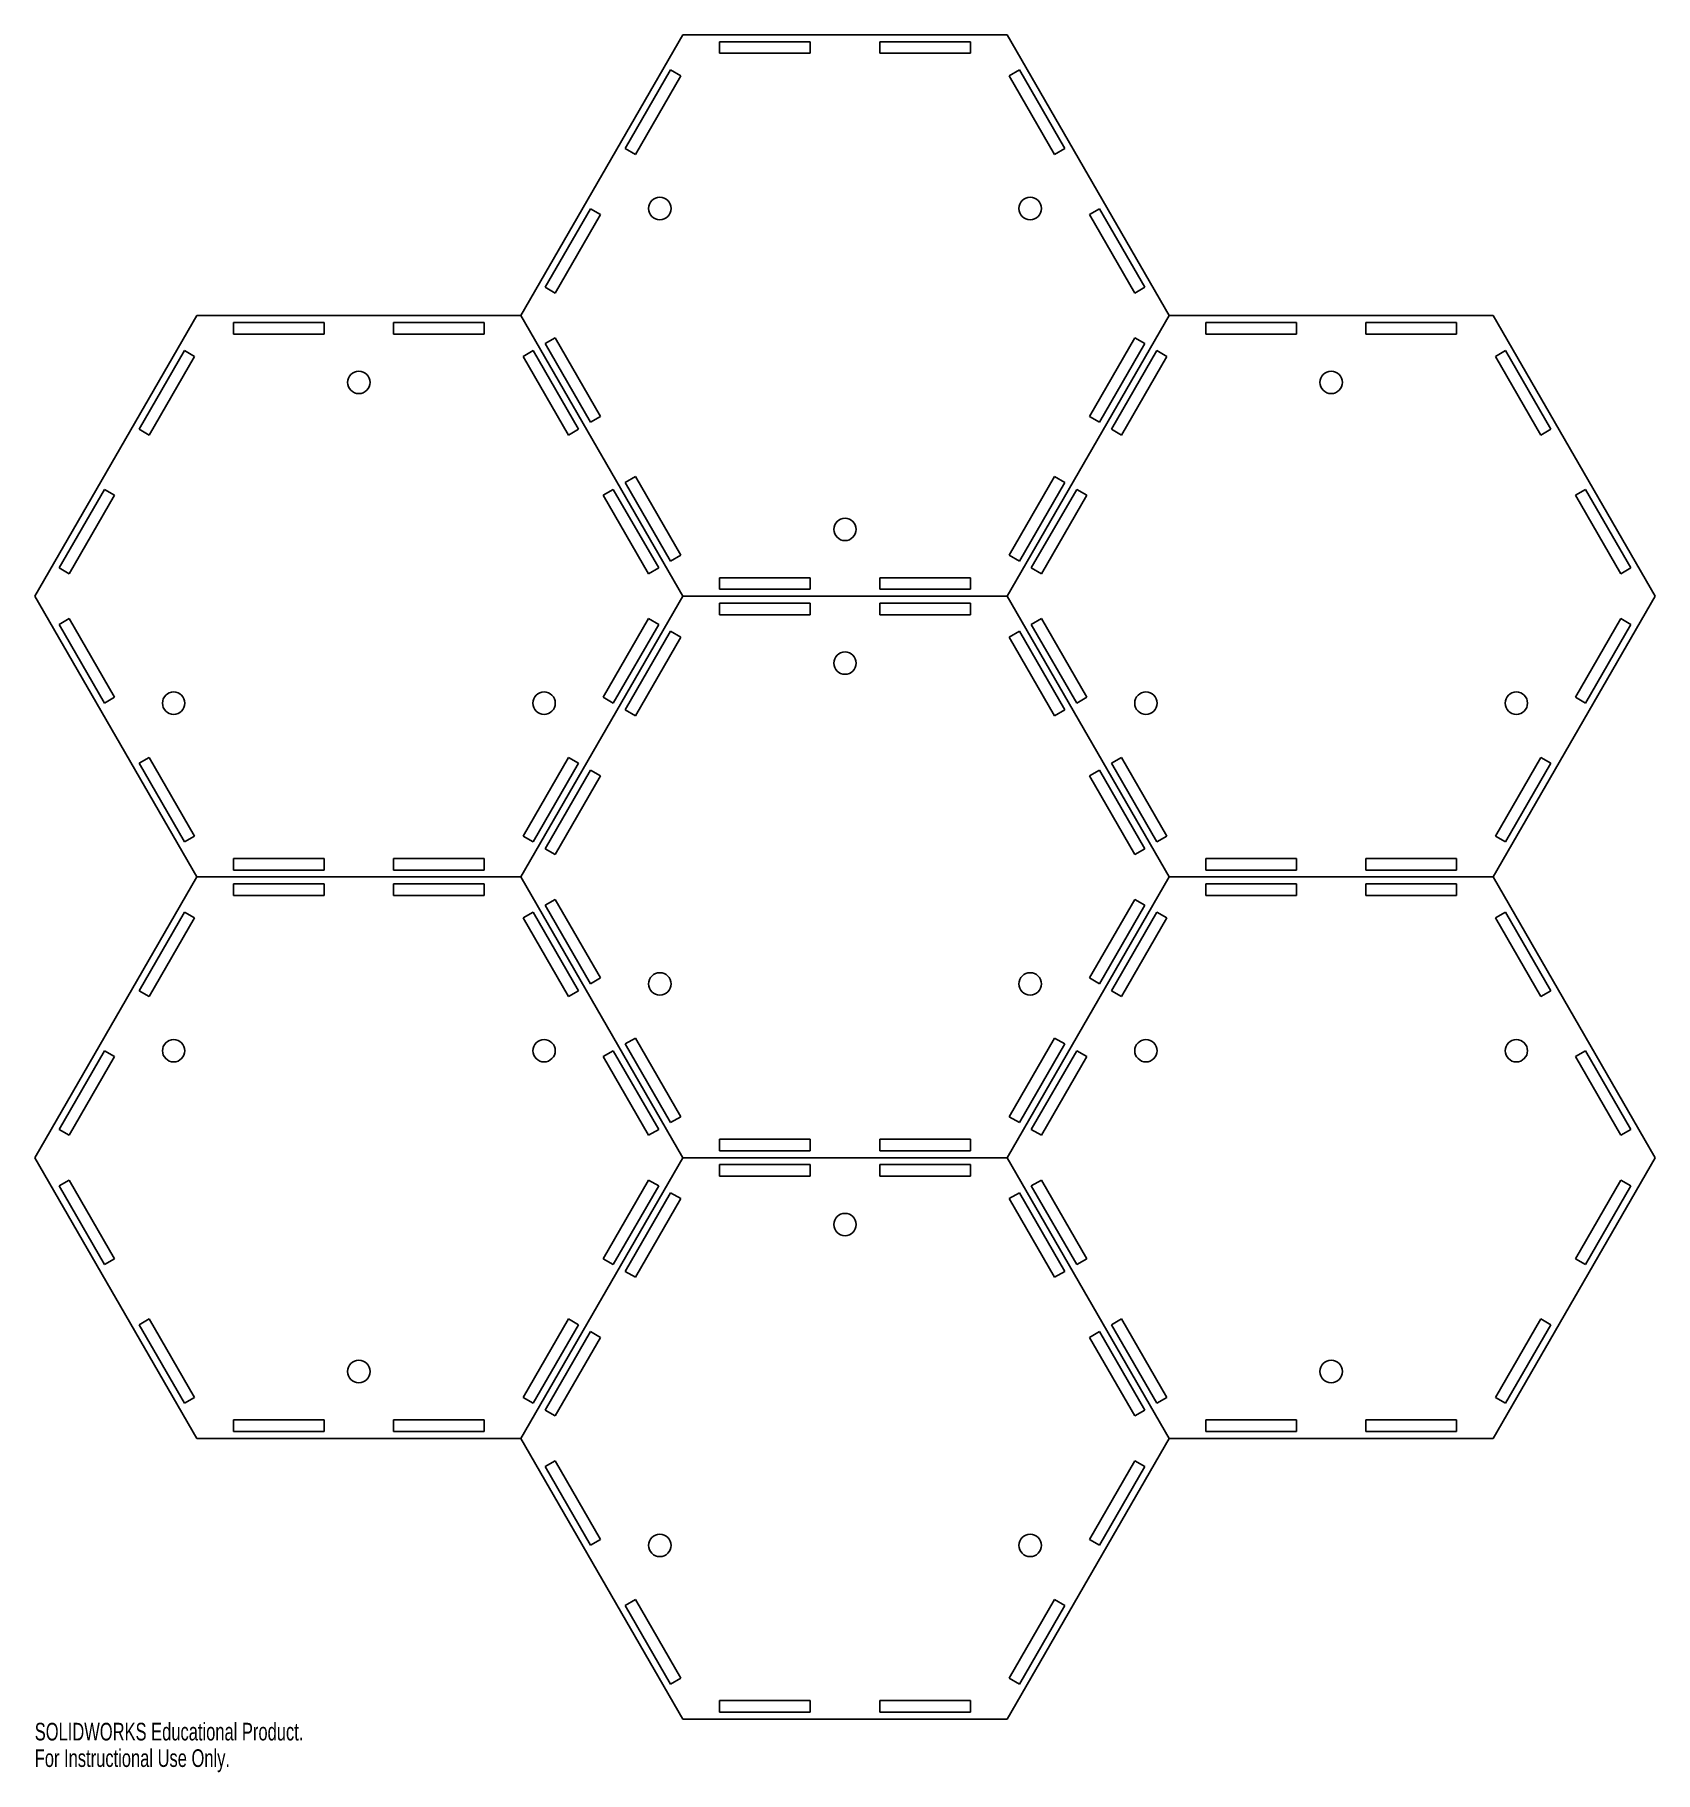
# Model space of a CAD drawing. Header units: inches. Extents: x -8.8 to 8.8, y -9.7 to 9.1.
import ezdxf

# ---------------------------------------------------------------- set-up
doc = ezdxf.new("R2010")
doc.units = ezdxf.units.IN
doc.header["$MEASUREMENT"] = 0
doc.styles.add('SLDTEXTSTYLE0', font='TXT', dxfattribs={"width": 0.7})

msp = doc.modelspace()

# ---------------------------------------------------------------- linework, layer by layer
at = {"color": 7, "linetype": 'Continuous', "lineweight": 25}
for p, q in [((-3.5, 6.062), (-1.75, 9.093)), ((-1.75, 9.093), (1.75, 9.093)), ((-1.355, 9.018), (-0.375, 9.018)), ((-1.355, 8.893), (-1.355, 9.018)), ((-0.375, 9.018), (-0.375, 8.893)), ((0.375, 9.018), (1.355, 9.018)), ((0.375, 8.893), (0.375, 9.018)), ((1.355, 9.018), (1.355, 8.893)), ((1.75, 9.093), (3.5, 6.062)), ((-0.375, 8.893), (-1.355, 8.893)), ((1.355, 8.893), (0.375, 8.893)), ((-2.373, 7.865), (-1.883, 8.714)), ((-1.774, 8.651), (-2.264, 7.802)), ((-1.883, 8.714), (-1.774, 8.651)), ((1.774, 8.651), (1.883, 8.714)), ((2.264, 7.802), (1.774, 8.651)), ((1.883, 8.714), (2.373, 7.865)), ((-2.264, 7.802), (-2.373, 7.865)), ((2.373, 7.865), (2.264, 7.802)), ((-3.238, 6.367), (-2.748, 7.215)), ((-2.639, 7.153), (-3.129, 6.304)), ((-2.748, 7.215), (-2.639, 7.153)), ((2.639, 7.153), (2.748, 7.215)), ((3.129, 6.304), (2.639, 7.153)), ((2.748, 7.215), (3.238, 6.367)), ((-3.129, 6.304), (-3.238, 6.367)), ((3.238, 6.367), (3.129, 6.304)), ((-8.75, 3.031), (-7, 6.062)), ((-7, 6.062), (-3.5, 6.062)), ((-1.75, 3.031), (-3.5, 6.062)), ((1.75, 3.031), (3.5, 6.062)), ((3.5, 6.062), (7, 6.062)), ((7, 6.062), (8.75, 3.031)), ((-6.605, 5.987), (-5.625, 5.987)), ((-6.605, 5.862), (-6.605, 5.987)), ((-5.625, 5.862), (-6.605, 5.862)), ((-5.625, 5.987), (-5.625, 5.862)), ((-4.875, 5.987), (-3.895, 5.987)), ((-4.875, 5.862), (-4.875, 5.987)), ((-3.895, 5.862), (-4.875, 5.862)), ((-3.895, 5.987), (-3.895, 5.862)), ((-3.238, 5.758), (-3.129, 5.82)), ((-3.129, 5.82), (-2.639, 4.971)), ((2.639, 4.971), (3.129, 5.82)), ((3.129, 5.82), (3.238, 5.758)), ((3.895, 5.987), (4.875, 5.987)), ((3.895, 5.862), (3.895, 5.987)), ((4.875, 5.862), (3.895, 5.862)), ((4.875, 5.987), (4.875, 5.862)), ((5.625, 5.987), (6.605, 5.987)), ((5.625, 5.862), (5.625, 5.987)), ((6.605, 5.862), (5.625, 5.862)), ((6.605, 5.987), (6.605, 5.862)), ((-7.623, 4.834), (-7.133, 5.683)), ((-7.133, 5.683), (-7.024, 5.62)), ((-3.476, 5.62), (-3.367, 5.683)), ((-3.367, 5.683), (-2.877, 4.834)), ((-2.748, 4.909), (-3.238, 5.758)), ((3.238, 5.758), (2.748, 4.909)), ((2.877, 4.834), (3.367, 5.683)), ((3.367, 5.683), (3.476, 5.62)), ((7.024, 5.62), (7.133, 5.683)), ((7.133, 5.683), (7.623, 4.834)), ((-7.024, 5.62), (-7.514, 4.771)), ((-2.986, 4.771), (-3.476, 5.62)), ((3.476, 5.62), (2.986, 4.771)), ((7.514, 4.771), (7.024, 5.62)), ((-2.639, 4.971), (-2.748, 4.909)), ((2.748, 4.909), (2.639, 4.971)), ((-7.514, 4.771), (-7.623, 4.834)), ((-2.877, 4.834), (-2.986, 4.771)), ((2.986, 4.771), (2.877, 4.834)), ((7.623, 4.834), (7.514, 4.771)), ((-2.373, 4.259), (-2.264, 4.322)), ((-2.264, 4.322), (-1.774, 3.473)), ((1.774, 3.473), (2.264, 4.322)), ((2.264, 4.322), (2.373, 4.259)), ((-8.488, 3.336), (-7.998, 4.184)), ((-7.998, 4.184), (-7.889, 4.122)), ((-2.611, 4.122), (-2.502, 4.184)), ((-2.502, 4.184), (-2.012, 3.336)), ((-1.883, 3.411), (-2.373, 4.259)), ((2.373, 4.259), (1.883, 3.411)), ((2.012, 3.336), (2.502, 4.184)), ((2.502, 4.184), (2.611, 4.122)), ((7.889, 4.122), (7.998, 4.184)), ((7.998, 4.184), (8.488, 3.336)), ((-7.889, 4.122), (-8.379, 3.273)), ((-2.121, 3.273), (-2.611, 4.122)), ((2.611, 4.122), (2.121, 3.273)), ((8.379, 3.273), (7.889, 4.122)), ((-1.774, 3.473), (-1.883, 3.411)), ((1.883, 3.411), (1.774, 3.473)), ((-8.379, 3.273), (-8.488, 3.336)), ((-2.012, 3.336), (-2.121, 3.273)), ((-1.355, 3.231), (-0.375, 3.231)), ((-1.355, 3.106), (-1.355, 3.231)), ((-0.375, 3.231), (-0.375, 3.106)), ((0.375, 3.106), (0.375, 3.231)), ((0.375, 3.231), (1.355, 3.231)), ((1.355, 3.231), (1.355, 3.106)), ((2.121, 3.273), (2.012, 3.336)), ((8.488, 3.336), (8.379, 3.273)), ((-7, 0), (-8.75, 3.031)), ((-1.75, 3.031), (-3.5, 0)), ((1.75, 3.031), (-1.75, 3.031)), ((-0.375, 3.106), (-1.355, 3.106)), ((1.355, 3.106), (0.375, 3.106)), ((3.5, 0), (1.75, 3.031)), ((8.75, 3.031), (7, 0)), ((-0.375, 2.956), (-1.355, 2.956)), ((-1.355, 2.956), (-1.355, 2.831)), ((-1.355, 2.831), (-0.375, 2.831)), ((-0.375, 2.831), (-0.375, 2.956)), ((1.355, 2.956), (0.375, 2.956)), ((0.375, 2.956), (0.375, 2.831)), ((0.375, 2.831), (1.355, 2.831)), ((1.355, 2.831), (1.355, 2.956)), ((-8.488, 2.727), (-8.379, 2.789)), ((-7.998, 1.878), (-8.488, 2.727)), ((-8.379, 2.789), (-7.889, 1.94)), ((-2.611, 1.94), (-2.121, 2.789)), ((-2.012, 2.727), (-2.502, 1.878)), ((-1.883, 2.652), (-2.373, 1.803)), ((-2.121, 2.789), (-2.012, 2.727)), ((-1.774, 2.589), (-1.883, 2.652)), ((1.883, 2.652), (1.774, 2.589)), ((2.373, 1.803), (1.883, 2.652)), ((2.012, 2.727), (2.121, 2.789)), ((2.502, 1.878), (2.012, 2.727)), ((2.121, 2.789), (2.611, 1.94)), ((7.889, 1.94), (8.379, 2.789)), ((8.488, 2.727), (7.998, 1.878)), ((8.379, 2.789), (8.488, 2.727)), ((-2.264, 1.74), (-1.774, 2.589)), ((1.774, 2.589), (2.264, 1.74)), ((-7.889, 1.94), (-7.998, 1.878)), ((-2.502, 1.878), (-2.611, 1.94)), ((2.611, 1.94), (2.502, 1.878)), ((7.998, 1.878), (7.889, 1.94)), ((-2.373, 1.803), (-2.264, 1.74)), ((2.264, 1.74), (2.373, 1.803)), ((-7.623, 1.228), (-7.514, 1.291)), ((-7.133, 0.38), (-7.623, 1.228)), ((-7.514, 1.291), (-7.024, 0.442)), ((-3.476, 0.442), (-2.986, 1.291)), ((-2.877, 1.228), (-3.367, 0.38)), ((-2.748, 1.153), (-3.238, 0.305)), ((-2.986, 1.291), (-2.877, 1.228)), ((-2.639, 1.091), (-2.748, 1.153)), ((2.748, 1.153), (2.639, 1.091)), ((3.238, 0.305), (2.748, 1.153)), ((2.877, 1.228), (2.986, 1.291)), ((3.367, 0.38), (2.877, 1.228)), ((2.986, 1.291), (3.476, 0.442)), ((7.024, 0.442), (7.514, 1.291)), ((7.623, 1.228), (7.133, 0.38)), ((7.514, 1.291), (7.623, 1.228)), ((-3.129, 0.242), (-2.639, 1.091)), ((2.639, 1.091), (3.129, 0.242)), ((-7.024, 0.442), (-7.133, 0.38)), ((-3.367, 0.38), (-3.476, 0.442)), ((3.476, 0.442), (3.367, 0.38)), ((7.133, 0.38), (7.024, 0.442)), ((-6.605, 0.2), (-5.625, 0.2)), ((-6.605, 0.075), (-6.605, 0.2)), ((-5.625, 0.2), (-5.625, 0.075)), ((-4.875, 0.075), (-4.875, 0.2)), ((-4.875, 0.2), (-3.895, 0.2)), ((-3.895, 0.2), (-3.895, 0.075)), ((-3.238, 0.305), (-3.129, 0.242)), ((3.129, 0.242), (3.238, 0.305)), ((3.895, 0.2), (4.875, 0.2)), ((3.895, 0.075), (3.895, 0.2)), ((4.875, 0.2), (4.875, 0.075)), ((5.625, 0.075), (5.625, 0.2)), ((5.625, 0.2), (6.605, 0.2)), ((6.605, 0.2), (6.605, 0.075)), ((-8.75, -3.031), (-7, 0)), ((-3.5, 0), (-7, 0)), ((-5.625, 0.075), (-6.605, 0.075)), ((-3.895, 0.075), (-4.875, 0.075)), ((-3.5, 0), (-1.75, -3.031)), ((1.75, -3.031), (3.5, 0)), ((3.5, 0), (7, 0)), ((4.875, 0.075), (3.895, 0.075)), ((6.605, 0.075), (5.625, 0.075)), ((7, 0), (8.75, -3.031)), ((-6.605, -0.075), (-5.625, -0.075)), ((-6.605, -0.2), (-6.605, -0.075)), ((-5.625, -0.075), (-5.625, -0.2)), ((-4.875, -0.075), (-3.895, -0.075)), ((-4.875, -0.2), (-4.875, -0.075)), ((-3.895, -0.075), (-3.895, -0.2)), ((3.895, -0.075), (4.875, -0.075)), ((3.895, -0.2), (3.895, -0.075)), ((4.875, -0.075), (4.875, -0.2)), ((5.625, -0.075), (6.605, -0.075)), ((5.625, -0.2), (5.625, -0.075)), ((6.605, -0.075), (6.605, -0.2)), ((-5.625, -0.2), (-6.605, -0.2)), ((-3.895, -0.2), (-4.875, -0.2)), ((-3.129, -0.242), (-3.238, -0.305)), ((-3.238, -0.305), (-2.748, -1.153)), ((-2.639, -1.091), (-3.129, -0.242)), ((3.129, -0.242), (2.639, -1.091)), ((2.748, -1.153), (3.238, -0.305)), ((3.238, -0.305), (3.129, -0.242)), ((4.875, -0.2), (3.895, -0.2)), ((6.605, -0.2), (5.625, -0.2)), ((-7.623, -1.228), (-7.133, -0.38)), ((-7.024, -0.442), (-7.514, -1.291)), ((-7.133, -0.38), (-7.024, -0.442)), ((-3.476, -0.442), (-3.367, -0.38)), ((-2.986, -1.291), (-3.476, -0.442)), ((-3.367, -0.38), (-2.877, -1.228)), ((2.877, -1.228), (3.367, -0.38)), ((3.476, -0.442), (2.986, -1.291)), ((3.367, -0.38), (3.476, -0.442)), ((7.024, -0.442), (7.133, -0.38)), ((7.514, -1.291), (7.024, -0.442)), ((7.133, -0.38), (7.623, -1.228)), ((-2.748, -1.153), (-2.639, -1.091)), ((2.639, -1.091), (2.748, -1.153)), ((-7.514, -1.291), (-7.623, -1.228)), ((-2.877, -1.228), (-2.986, -1.291)), ((2.986, -1.291), (2.877, -1.228)), ((7.623, -1.228), (7.514, -1.291)), ((-2.264, -1.74), (-2.373, -1.803)), ((-2.373, -1.803), (-1.883, -2.652)), ((-1.774, -2.589), (-2.264, -1.74)), ((2.264, -1.74), (1.774, -2.589)), ((1.883, -2.652), (2.373, -1.803)), ((2.373, -1.803), (2.264, -1.74)), ((-8.488, -2.727), (-7.998, -1.878)), ((-7.889, -1.94), (-8.379, -2.789)), ((-7.998, -1.878), (-7.889, -1.94)), ((-2.611, -1.94), (-2.502, -1.878)), ((-2.121, -2.789), (-2.611, -1.94)), ((-2.502, -1.878), (-2.012, -2.727)), ((2.012, -2.727), (2.502, -1.878)), ((2.611, -1.94), (2.121, -2.789)), ((2.502, -1.878), (2.611, -1.94)), ((7.889, -1.94), (7.998, -1.878)), ((8.379, -2.789), (7.889, -1.94)), ((7.998, -1.878), (8.488, -2.727)), ((-1.883, -2.652), (-1.774, -2.589)), ((1.774, -2.589), (1.883, -2.652)), ((-8.379, -2.789), (-8.488, -2.727)), ((-2.012, -2.727), (-2.121, -2.789)), ((2.121, -2.789), (2.012, -2.727)), ((8.488, -2.727), (8.379, -2.789)), ((-1.355, -2.831), (-1.355, -2.956)), ((-0.375, -2.831), (-1.355, -2.831)), ((-1.355, -2.956), (-0.375, -2.956)), ((-0.375, -2.956), (-0.375, -2.831)), ((1.355, -2.831), (0.375, -2.831)), ((0.375, -2.831), (0.375, -2.956)), ((0.375, -2.956), (1.355, -2.956)), ((1.355, -2.956), (1.355, -2.831)), ((-7, -6.062), (-8.75, -3.031)), ((-1.75, -3.031), (-3.5, -6.062)), ((-1.75, -3.031), (1.75, -3.031)), ((-1.355, -3.106), (-0.375, -3.106)), ((-1.355, -3.231), (-1.355, -3.106)), ((-0.375, -3.106), (-0.375, -3.231)), ((0.375, -3.106), (1.355, -3.106)), ((0.375, -3.231), (0.375, -3.106)), ((1.355, -3.106), (1.355, -3.231)), ((1.75, -3.031), (3.5, -6.062)), ((8.75, -3.031), (7, -6.062)), ((-8.488, -3.336), (-8.379, -3.273)), ((-7.998, -4.184), (-8.488, -3.336)), ((-8.379, -3.273), (-7.889, -4.122)), ((-2.611, -4.122), (-2.121, -3.273)), ((-2.012, -3.336), (-2.502, -4.184)), ((-2.121, -3.273), (-2.012, -3.336)), ((-0.375, -3.231), (-1.355, -3.231)), ((1.355, -3.231), (0.375, -3.231)), ((2.012, -3.336), (2.121, -3.273)), ((2.502, -4.184), (2.012, -3.336)), ((2.121, -3.273), (2.611, -4.122)), ((7.889, -4.122), (8.379, -3.273)), ((8.488, -3.336), (7.998, -4.184)), ((8.379, -3.273), (8.488, -3.336)), ((-2.373, -4.259), (-1.883, -3.411)), ((-1.774, -3.473), (-2.264, -4.322)), ((-1.883, -3.411), (-1.774, -3.473)), ((1.774, -3.473), (1.883, -3.411)), ((2.264, -4.322), (1.774, -3.473)), ((1.883, -3.411), (2.373, -4.259)), ((-7.889, -4.122), (-7.998, -4.184)), ((-2.502, -4.184), (-2.611, -4.122)), ((2.611, -4.122), (2.502, -4.184)), ((7.998, -4.184), (7.889, -4.122)), ((-2.264, -4.322), (-2.373, -4.259)), ((2.373, -4.259), (2.264, -4.322)), ((-7.623, -4.834), (-7.514, -4.771)), ((-7.133, -5.683), (-7.623, -4.834)), ((-7.514, -4.771), (-7.024, -5.62)), ((-3.476, -5.62), (-2.986, -4.771)), ((-2.877, -4.834), (-3.367, -5.683)), ((-2.986, -4.771), (-2.877, -4.834)), ((2.877, -4.834), (2.986, -4.771)), ((3.367, -5.683), (2.877, -4.834)), ((2.986, -4.771), (3.476, -5.62)), ((7.024, -5.62), (7.514, -4.771)), ((7.623, -4.834), (7.133, -5.683)), ((7.514, -4.771), (7.623, -4.834)), ((-3.238, -5.758), (-2.748, -4.909)), ((-2.639, -4.971), (-3.129, -5.82)), ((-2.748, -4.909), (-2.639, -4.971)), ((2.639, -4.971), (2.748, -4.909)), ((3.129, -5.82), (2.639, -4.971)), ((2.748, -4.909), (3.238, -5.758)), ((-7.024, -5.62), (-7.133, -5.683)), ((-3.367, -5.683), (-3.476, -5.62)), ((3.476, -5.62), (3.367, -5.683)), ((7.133, -5.683), (7.024, -5.62)), ((-3.129, -5.82), (-3.238, -5.758)), ((3.238, -5.758), (3.129, -5.82)), ((-6.605, -5.862), (-5.625, -5.862)), ((-6.605, -5.987), (-6.605, -5.862)), ((-5.625, -5.987), (-6.605, -5.987)), ((-5.625, -5.862), (-5.625, -5.987)), ((-4.875, -5.987), (-4.875, -5.862)), ((-4.875, -5.862), (-3.895, -5.862)), ((-3.895, -5.987), (-4.875, -5.987)), ((-3.895, -5.862), (-3.895, -5.987)), ((3.895, -5.987), (3.895, -5.862)), ((3.895, -5.862), (4.875, -5.862)), ((4.875, -5.987), (3.895, -5.987)), ((4.875, -5.862), (4.875, -5.987)), ((5.625, -5.987), (5.625, -5.862)), ((5.625, -5.862), (6.605, -5.862)), ((6.605, -5.987), (5.625, -5.987)), ((6.605, -5.862), (6.605, -5.987)), ((-3.5, -6.062), (-7, -6.062)), ((-1.75, -9.093), (-3.5, -6.062)), ((3.5, -6.062), (1.75, -9.093)), ((7, -6.062), (3.5, -6.062)), ((-3.238, -6.367), (-3.129, -6.304)), ((-2.748, -7.215), (-3.238, -6.367)), ((-3.129, -6.304), (-2.639, -7.153)), ((2.639, -7.153), (3.129, -6.304)), ((3.238, -6.367), (2.748, -7.215)), ((3.129, -6.304), (3.238, -6.367)), ((-2.639, -7.153), (-2.748, -7.215)), ((2.748, -7.215), (2.639, -7.153)), ((-2.373, -7.865), (-2.264, -7.802)), ((-1.883, -8.714), (-2.373, -7.865)), ((-2.264, -7.802), (-1.774, -8.651)), ((1.774, -8.651), (2.264, -7.802)), ((2.373, -7.865), (1.883, -8.714)), ((2.264, -7.802), (2.373, -7.865)), ((-1.774, -8.651), (-1.883, -8.714)), ((1.883, -8.714), (1.774, -8.651)), ((-1.355, -8.893), (-0.375, -8.893)), ((-1.355, -9.018), (-1.355, -8.893)), ((-0.375, -8.893), (-0.375, -9.018)), ((0.375, -9.018), (0.375, -8.893)), ((0.375, -8.893), (1.355, -8.893)), ((1.355, -8.893), (1.355, -9.018)), ((1.75, -9.093), (-1.75, -9.093)), ((-0.375, -9.018), (-1.355, -9.018)), ((1.355, -9.018), (0.375, -9.018))]:
    msp.add_line(p, q, dxfattribs=at)
for centre in [(-2, 7.217), (2, 7.217), (-5.25, 5.34), (5.25, 5.34), (0, 3.753), (0, 2.309), (-7.25, 1.876), (-3.25, 1.876), (3.25, 1.876), (7.25, 1.876), (-2, -1.155), (2, -1.155), (-7.25, -1.876), (-3.25, -1.876), (3.25, -1.876), (7.25, -1.876), (0, -3.753), (-5.25, -5.34), (5.25, -5.34), (-2, -7.217), (2, -7.217)]:
    msp.add_circle(centre, 0.121, dxfattribs=at)

# ---------------------------------------------------------------- texts
at = {"color": 7, "linetype": 'Continuous', "char_height": 0.1903, "attachment_point": 1, "style": 'SLDTEXTSTYLE0'}
for s, insert in [('SOLIDWORKS Educational Product.', (-8.75, -9.133)), ('For Instructional Use Only.', (-8.75, -9.419))]:
    msp.add_mtext(s, dxfattribs=dict(at, insert=insert))

doc.saveas('drawing.dxf')
